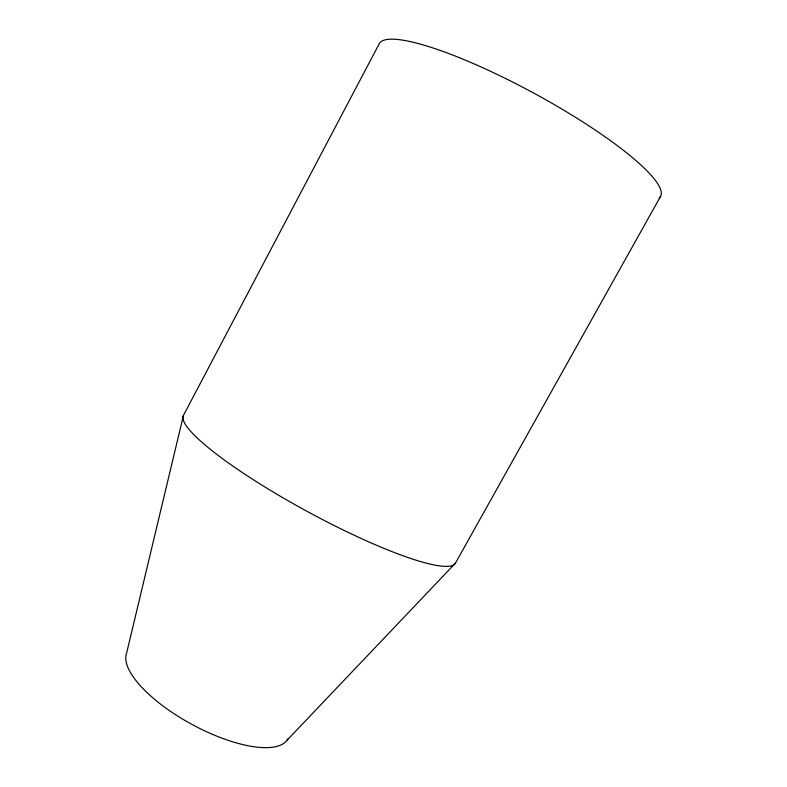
<?xml version="1.0" encoding="UTF-8"?>
<svg xmlns="http://www.w3.org/2000/svg" width="787" height="787" viewBox="0 0 787 787"><rect width="100%" height="100%" fill="white"/><g stroke="black" fill="none" stroke-linecap="round" stroke-linejoin="round"><path stroke-width="1.18" d="M659.25 198.029A160.027 30.28 28.5 0 0 538.731 95.817A160.027 30.28 28.5 0 0 379.196 43.826L183.45 415.388L126.589 653.19A91.381 33.123 28.5 0 0 194.31 725.673A91.381 33.123 28.5 0 0 288.081 738.531M286.921 740.38L455.427 563.158L660.519 196.455M455.427 563.158A154.764 25.322 28.5 0 1 307.117 511.383A154.764 25.322 28.5 0 1 183.45 415.388"/></g></svg>
